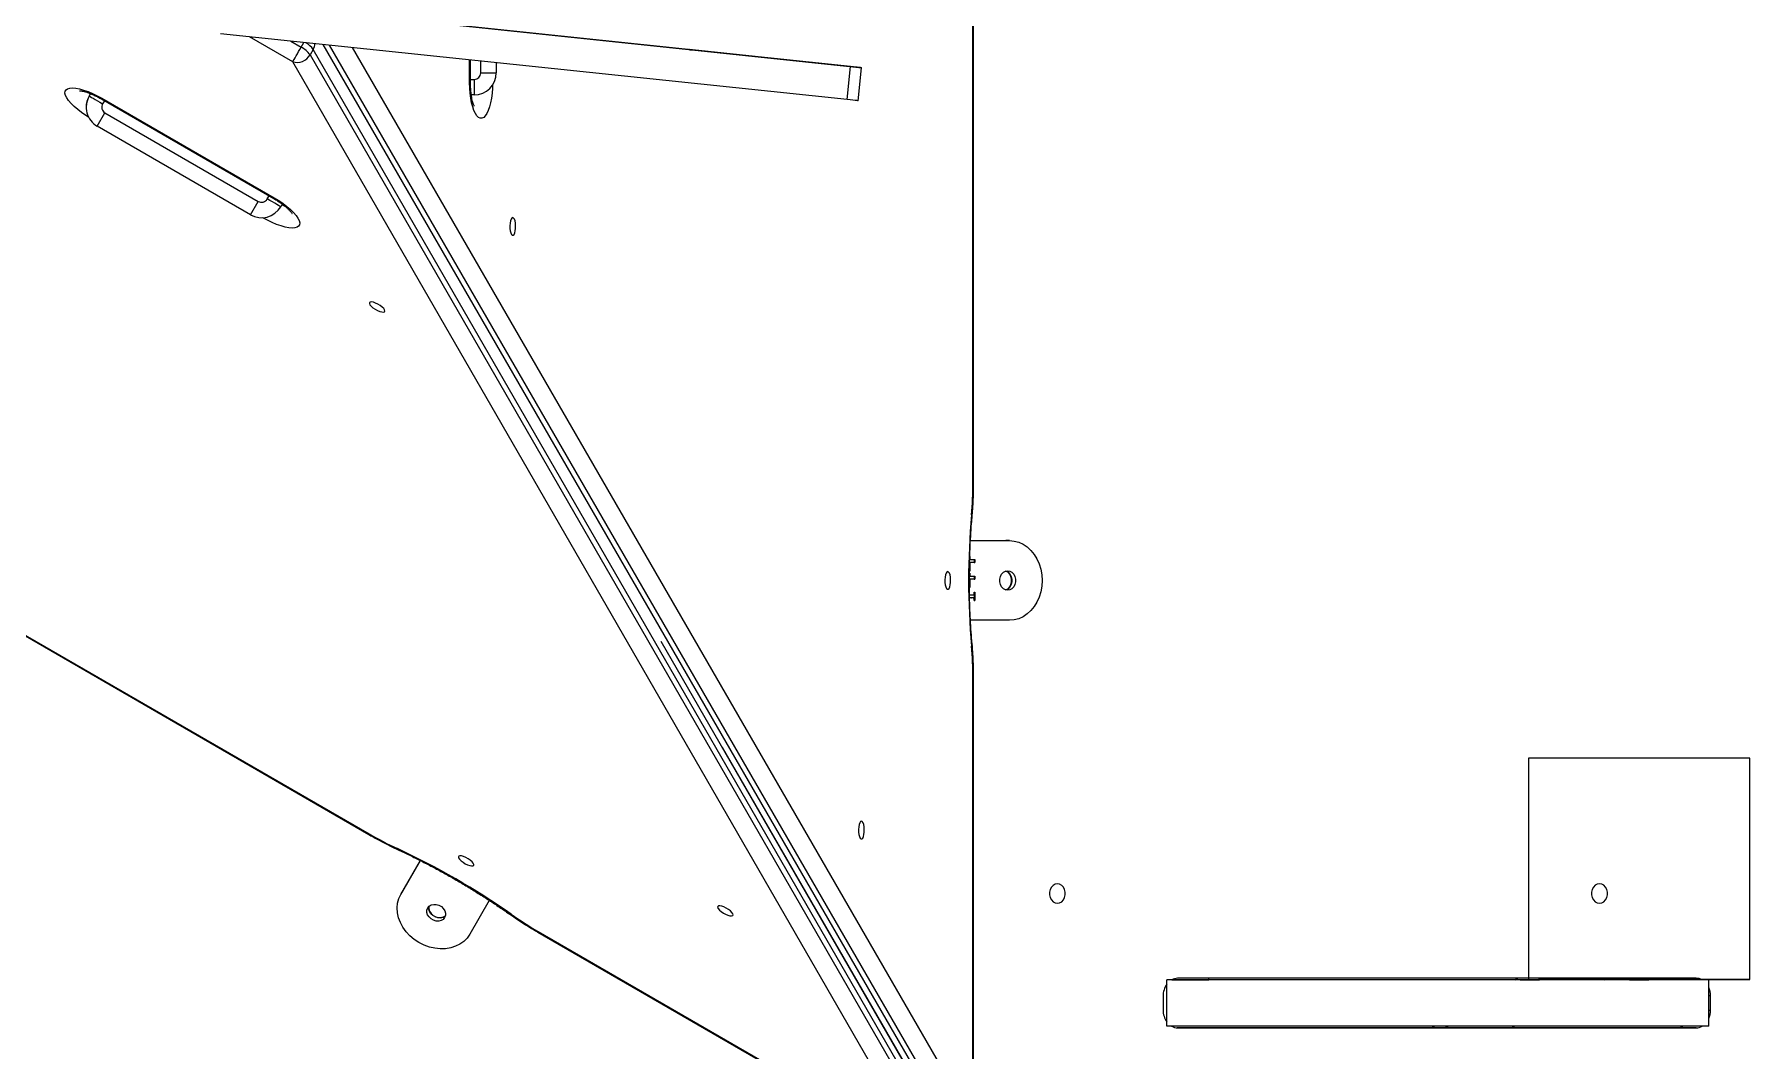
# Model space of a CAD drawing. Header units: millimetres. Extents: x -12977 to 11786, y -11805 to 10558.
# Drawn here: x -5232 to -4456, y 4982 to 5442 of the extents above; entities that cross this region are included whole.
import ezdxf

# ---------------------------------------------------------------- set-up
doc = ezdxf.new("R2010")
doc.units = ezdxf.units.MM
doc.layers.add('DIKOM_ОБЪЕКТ', color=7, linetype='Continuous')

msp = doc.modelspace()

# ---------------------------------------------------------------- linework, layer by layer
at = {"layer": 'DIKOM_ОБЪЕКТ', "color": 7, "linetype": 'Continuous', "lineweight": 15}
for p, q in [((-4807.363, 5239.077), (-4807.363, 5690.872)), ((-4807.038, 5239.077), (-4807.038, 5690.873)), ((-4862.722, 5427.226), (-5145.982, 5456.998)), ((-5111.171, 5453.368), (-4864.132, 5427.403)), ((-4864.29, 5412.308), (-5147.551, 5442.08)), ((-5114.892, 5429.401), (-5134.471, 5440.705)), ((-5115.833, 5438.746), (-5111.08, 5436.001)), ((-5111.08, 5436.001), (-5109.858, 5438.118)), ((-5101.32, 5437.221), (-4816.83, 4944.996)), ((-4830.23, 4936.056), (-5114.892, 5429.401)), ((-5105.628, 5434.984), (-5107.046, 5432.526)), ((-5107.046, 5432.526), (-4822.386, 4939.181)), ((-4820.967, 4941.639), (-5105.628, 5434.984)), ((-4813.993, 4944.996), (-5098.3, 5436.904)), ((-5088.023, 5435.823), (-4807.364, 4950.227)), ((-5034.924, 5419.879), (-5034.924, 5430.242)), ((-5034.545, 5419.879), (-5034.545, 5430.202)), ((-5029.906, 5424.395), (-5029.906, 5429.715)), ((-4934.493, 5434.784), (-4858.786, 5426.813)), ((-4860.515, 5427.021), (-4934.174, 5434.752)), ((-4934.174, 5434.751), (-4934.174, 5434.752)), ((-5022.907, 5428.979), (-5022.906, 5424.396)), ((-4864.29, 5412.308), (-4862.722, 5427.226)), ((-4860.518, 5426.996), (-4860.515, 5427.021)), ((-4859.318, 5411.786), (-4857.749, 5426.704)), ((-4859.161, 5426.853), (-4859.159, 5426.88)), ((-5206.333, 5414.994), (-5206.961, 5413.906)), ((-5206.961, 5413.906), (-5206.333, 5414.994)), ((-5206.961, 5413.906), (-5206.961, 5413.906)), ((-5206.599, 5415.084), (-5206.397, 5414.884)), ((-5034.545, 5421.396), (-5032.907, 5421.396)), ((-5032.906, 5414.396), (-5034.165, 5414.396)), ((-5034.109, 5414.114), (-5034.035, 5414.396)), ((-5208.298, 5408.7), (-5208.299, 5408.7)), ((-5203.301, 5400.246), (-5199.801, 5406.307)), ((-5201.391, 5412.58), (-5201.202, 5412.908)), ((-5201.391, 5412.58), (-5123.45, 5367.581)), ((-5201.202, 5412.908), (-5123.259, 5367.908)), ((-5200.08, 5411.823), (-5200.898, 5410.405)), ((-5199.801, 5406.307), (-5130.519, 5366.307)), ((-5134.019, 5360.246), (-5203.301, 5400.246)), ((-5126.421, 5367.405), (-5125.602, 5368.823)), ((-5134.019, 5360.246), (-5130.519, 5366.307)), ((-5119.667, 5365.103), (-5120.358, 5363.906)), ((-5128.454, 5358.917), (-5128.462, 5358.921)), ((-5471.81, 5306.097), (-5080.543, 5080.199)), ((-5471.647, 5306.378), (-5080.381, 5080.48)), ((-4808.49, 5212.977), (-4790.83, 5212.978)), ((-4808.489, 5212.977), (-4792.553, 5212.979)), ((-4790.83, 5212.978), (-4792.553, 5212.979)), ((-4808.705, 5205.788), (-4808.705, 5204.399)), ((-4808.705, 5204.399), (-4806.544, 5204.399)), ((-4806.832, 5204.399), (-4806.832, 5203.149)), ((-4806.544, 5204.399), (-4806.545, 5203.149)), ((-4806.832, 5203.149), (-4808.992, 5203.149)), ((-4808.992, 5203.149), (-4808.705, 5203.149)), ((-4808.992, 5196.899), (-4808.705, 5196.899)), ((-4808.991, 5199.26), (-4808.705, 5199.26)), ((-4808.965, 5198.288), (-4808.705, 5198.288)), ((-4808.705, 5199.26), (-4808.949, 5199.26)), ((-4808.705, 5203.149), (-4808.705, 5199.26)), ((-4806.545, 5203.149), (-4808.705, 5203.149)), ((-4808.705, 5198.288), (-4808.705, 5196.899)), ((-4808.705, 5196.899), (-4806.544, 5196.899)), ((-4806.832, 5203.149), (-4806.545, 5203.149)), ((-4806.832, 5196.899), (-4806.832, 5195.649)), ((-4806.544, 5196.899), (-4806.545, 5195.649)), ((-4806.832, 5195.649), (-4808.992, 5195.649)), ((-4808.992, 5195.649), (-4808.704, 5195.649)), ((-4808.992, 5191.76), (-4808.704, 5191.76)), ((-4808.704, 5191.76), (-4808.971, 5191.76)), ((-4808.704, 5195.649), (-4808.704, 5191.76)), ((-4806.545, 5195.649), (-4808.704, 5195.649)), ((-4806.832, 5195.649), (-4806.545, 5195.649)), ((-4806.832, 5189.042), (-4806.832, 5186.66)), ((-4806.772, 5189.677), (-4806.545, 5189.677)), ((-4806.545, 5189.677), (-4806.545, 5185.927)), ((-4808.911, 5188.427), (-4808.022, 5188.427)), ((-4808.022, 5187.177), (-4808.888, 5187.177)), ((-4808.31, 5187.177), (-4808.888, 5187.177)), ((-4808.31, 5187.177), (-4808.022, 5187.177)), ((-4806.831, 5185.927), (-4806.545, 5185.927)), ((-4806.545, 5185.927), (-4806.772, 5185.927)), ((-4790.83, 5176.978), (-4808.489, 5176.977)), ((-4820.777, 4946.427), (-4948.306, 5167.447)), ((-4807.364, 4950.227), (-4807.364, 5150.873)), ((-4807.039, 4950.228), (-4807.039, 5150.873)), ((-4920.76, 5119.706), (-4821.071, 4947.226)), ((-4456.156, 5114.676), (-4556.156, 5114.676)), ((-4556.156, 5114.676), (-4556.156, 5014.676)), ((-4456.156, 5014.676), (-4456.156, 5114.676)), ((-5080.543, 5080.199), (-5080.381, 5080.48)), ((-5066.042, 5053.115), (-5057.214, 5068.403)), ((-5065.181, 5054.607), (-5057.215, 5068.404)), ((-5066.042, 5053.115), (-5065.181, 5054.607)), ((-5026.037, 5050.405), (-5034.865, 5035.114)), ((-5003.994, 5036.378), (-5004.156, 5036.097)), ((-5004.156, 5036.097), (-4830.393, 4935.774)), ((-5003.994, 5036.378), (-4830.23, 4936.056)), ((-4719.737, 4993.501), (-4719.737, 5014.501)), ((-4717.498, 5014.508), (-4700.685, 5014.508)), ((-4480.357, 5015.226), (-4714.835, 5015.202)), ((-4700.685, 5014.508), (-4700.685, 5015.203)), ((-4562.405, 5014.555), (-4561.257, 5015.218)), ((-4562.397, 5014.555), (-4561.248, 5015.217)), ((-4562.304, 5014.554), (-4561.156, 5015.218)), ((-4562.295, 5014.555), (-4561.147, 5015.218)), ((-4556.211, 5014.603), (-4556.287, 5014.559)), ((-4556.21, 5015.218), (-4556.211, 5014.578)), ((-4556.211, 5014.578), (-4486.425, 5014.577)), ((-4556.156, 5014.676), (-4456.156, 5014.676)), ((-4556.127, 5014.56), (-4556.126, 5014.574)), ((-4556.126, 5014.559), (-4556.126, 5014.574)), ((-4551.266, 5014.522), (-4551.266, 5015.218)), ((-4521.854, 5014.525), (-4551.266, 5014.522)), ((-4541.488, 5014.603), (-4541.488, 5014.676)), ((-4521.883, 5014.676), (-4521.883, 5014.604)), ((-4521.55, 5014.604), (-4521.253, 5014.676)), ((-4521.398, 5014.577), (-4486.425, 5014.577)), ((-4474.638, 4993.526), (-4474.638, 5014.526)), ((-4456.154, 5014.593), (-4456.154, 5014.6)), ((-4721.372, 5007.201), (-4721.371, 5000.801)), ((-4473.821, 5007.226), (-4474.638, 5007.227)), ((-4473.821, 5007.226), (-4474.638, 5007.226)), ((-4473.82, 5000.826), (-4473.821, 5007.226)), ((-4473.821, 5000.826), (-4473.821, 5007.226)), ((-4474.638, 5000.826), (-4473.821, 5000.826)), ((-4474.637, 5000.826), (-4473.82, 5000.826)), ((-4489.007, 4992.828), (-4715.004, 4992.804)), ((-4714.835, 4992.802), (-4480.357, 4992.826)), ((-4598.944, 4993.458), (-4600.056, 4992.816)), ((-4600.049, 4992.816), (-4598.849, 4993.509)), ((-4598.846, 4993.456), (-4599.955, 4992.816)), ((-4599.948, 4992.816), (-4598.757, 4993.504)), ((-4593.915, 4992.817), (-4592.696, 4993.521)), ((-4563.914, 4992.82), (-4562.655, 4993.547)), ((-4480.357, 4992.826), (-4489.007, 4992.828))]:
    msp.add_line(p, q, dxfattribs=at)
at = {"layer": 'DIKOM_ОБЪЕКТ', "color": 7, "linetype": 'Continuous', "lineweight": 15, "flags": 128}
for points in [[(-5114.892, 5429.401), (-5114.647, 5429.824), (-5114.303, 5430.42), (-5113.872, 5431.165), (-5113.371, 5432.032), (-5112.82, 5432.987), (-5112.24, 5433.992), (-5111.652, 5435.01), (-5111.08, 5436.001)], [(-4934.174, 5434.752), (-4934.718, 5434.809), (-4935.132, 5434.853), (-4935.404, 5434.881), (-4935.525, 5434.894), (-4935.491, 5434.89), (-4935.303, 5434.87), (-4934.967, 5434.834), (-4934.493, 5434.784)], [(-5029.906, 5424.395), (-5028.541, 5424.395), (-5027.228, 5424.396), (-5026.018, 5424.396), (-5024.957, 5424.396), (-5024.086, 5424.396), (-5023.439, 5424.396), (-5023.041, 5424.396), (-5022.906, 5424.396)], [(-4864.132, 5427.403), (-4862.705, 5427.253), (-4861.398, 5427.115), (-4860.322, 5427.002), (-4859.565, 5426.922), (-4859.192, 5426.883), (-4859.234, 5426.887), (-4859.688, 5426.935), (-4860.515, 5427.021)], [(-4858.786, 5426.813), (-4858.102, 5426.741), (-4857.774, 5426.707), (-4857.828, 5426.712), (-4858.258, 5426.757), (-4859.034, 5426.839), (-4860.093, 5426.95), (-4861.355, 5427.082), (-4862.722, 5427.226)], [(-5207.233, 5404.411), (-5208.432, 5405.159), (-5210.365, 5406.474), (-5212.151, 5407.833), (-5213.75, 5409.204), (-5215.128, 5410.558), (-5216.252, 5411.864), (-5217.098, 5413.093), (-5217.646, 5414.217), (-5217.886, 5415.211), (-5217.811, 5416.054), (-5217.423, 5416.726), (-5216.73, 5417.212), (-5215.749, 5417.502), (-5214.5, 5417.588), (-5213.014, 5417.47), (-5211.32, 5417.15), (-5209.459, 5416.634), (-5207.472, 5415.934), (-5205.402, 5415.067), (-5203.296, 5414.051), (-5201.202, 5412.908)], [(-5206.961, 5413.906), (-5206.845, 5413.839), (-5206.5, 5413.639), (-5205.94, 5413.316), (-5205.186, 5412.88), (-5204.266, 5412.35), (-5203.218, 5411.744), (-5202.081, 5411.088), (-5200.898, 5410.405)], [(-5024.546, 5418.911), (-5024.594, 5417.498), (-5024.767, 5415.167), (-5025.05, 5412.941), (-5025.439, 5410.87), (-5025.923, 5409), (-5026.492, 5407.373), (-5027.133, 5406.026), (-5027.833, 5404.988), (-5028.574, 5404.283), (-5029.342, 5403.926), (-5030.119, 5403.926), (-5030.886, 5404.282), (-5031.628, 5404.987), (-5032.327, 5406.023), (-5032.969, 5407.37), (-5033.537, 5408.997), (-5034.022, 5410.866), (-5034.41, 5412.937), (-5034.694, 5415.163), (-5034.866, 5417.494), (-5034.924, 5419.879)], [(-5034.545, 5419.879), (-5034.608, 5419.879), (-5034.924, 5419.879)], [(-5032.907, 5421.396), (-5032.907, 5420.03), (-5032.906, 5418.717), (-5032.907, 5417.507), (-5032.907, 5416.446), (-5032.907, 5415.576), (-5032.907, 5414.929), (-5032.907, 5414.531), (-5032.906, 5414.396)], [(-4859.318, 5411.786), (-4859.396, 5411.794), (-4859.827, 5411.839), (-4860.601, 5411.92), (-4861.66, 5412.032), (-4862.923, 5412.164), (-4864.29, 5412.308)], [(-5123.259, 5367.908), (-5121.224, 5366.666), (-5119.291, 5365.351), (-5117.505, 5363.992), (-5115.906, 5362.621), (-5114.528, 5361.267), (-5113.404, 5359.961), (-5112.559, 5358.732), (-5112.01, 5357.608), (-5111.77, 5356.614), (-5111.845, 5355.771), (-5112.233, 5355.099), (-5112.926, 5354.612), (-5113.907, 5354.323), (-5115.156, 5354.236), (-5116.642, 5354.354), (-5118.336, 5354.675), (-5120.197, 5355.191), (-5122.184, 5355.891), (-5124.255, 5356.758), (-5126.359, 5357.774), (-5128.454, 5358.917)], [(-5120.358, 5363.906), (-5120.475, 5363.973), (-5120.82, 5364.172), (-5121.38, 5364.495), (-5122.134, 5364.931), (-5123.053, 5365.461), (-5124.101, 5366.066), (-5125.238, 5366.722), (-5126.421, 5367.405)], [(-5123.45, 5367.581), (-5123.418, 5367.635), (-5123.259, 5367.908)], [(-5119.899, 5364.701), (-5119.147, 5364.456), (-5118.711, 5364.332)], [(-5015.427, 5358.951), (-5015.81, 5358.773), (-5016.158, 5358.255), (-5016.442, 5357.445), (-5016.635, 5356.412), (-5016.722, 5355.249), (-5016.693, 5354.06), (-5016.551, 5352.951), (-5016.31, 5352.018), (-5015.991, 5351.347), (-5015.621, 5350.996), (-5015.233, 5350.996), (-5014.864, 5351.348), (-5014.544, 5352.019), (-5014.302, 5352.951), (-5014.161, 5354.062), (-5014.132, 5355.251), (-5014.218, 5356.413), (-5014.412, 5357.446), (-5014.695, 5358.256), (-5015.044, 5358.773), (-5015.427, 5358.951)], [(-5080.237, 5320.563), (-5080.274, 5320.143), (-5080, 5319.583), (-5079.44, 5318.932), (-5078.642, 5318.248), (-5077.679, 5317.592), (-5076.634, 5317.022), (-5075.603, 5316.59), (-5074.675, 5316.333), (-5073.933, 5316.274), (-5073.444, 5316.418), (-5073.25, 5316.753), (-5073.369, 5317.249), (-5073.792, 5317.862), (-5074.478, 5318.537), (-5075.369, 5319.214), (-5076.384, 5319.834), (-5077.433, 5320.34), (-5078.424, 5320.689), (-5079.269, 5320.849), (-5079.891, 5320.806), (-5080.237, 5320.563)], [(-4807.038, 5239.077), (-4807.092, 5239.077), (-4807.363, 5239.077)], [(-4807.7, 5224.112), (-4807.744, 5224.338), (-4808.001, 5224.65)], [(-4790.83, 5212.978), (-4788.733, 5212.795), (-4786.679, 5212.25), (-4784.71, 5211.353), (-4782.864, 5210.122), (-4781.182, 5208.583), (-4779.695, 5206.767), (-4778.435, 5204.711), (-4777.427, 5202.457), (-4776.693, 5200.051), (-4776.246, 5197.542), (-4776.096, 5194.98), (-4776.246, 5192.418), (-4776.693, 5189.909), (-4777.428, 5187.503), (-4778.435, 5185.248), (-4779.695, 5183.192), (-4781.181, 5181.376), (-4782.864, 5179.837), (-4784.709, 5178.606), (-4786.679, 5177.708), (-4788.733, 5177.162), (-4790.83, 5176.978)], [(-4818.725, 5198.97), (-4819.109, 5198.792), (-4819.457, 5198.274), (-4819.74, 5197.463), (-4819.934, 5196.431), (-4820.02, 5195.268), (-4819.992, 5194.079), (-4819.85, 5192.969), (-4819.609, 5192.037), (-4819.289, 5191.366), (-4818.919, 5191.014), (-4818.532, 5191.015), (-4818.162, 5191.366), (-4817.842, 5192.038), (-4817.601, 5192.97), (-4817.459, 5194.08), (-4817.43, 5195.269), (-4817.517, 5196.432), (-4817.71, 5197.464), (-4817.994, 5198.275), (-4818.343, 5198.792), (-4818.725, 5198.97)], [(-4791.649, 5190.579), (-4792.664, 5190.757), (-4793.596, 5191.277), (-4794.371, 5192.097), (-4794.925, 5193.15), (-4795.214, 5194.352), (-4795.214, 5195.604), (-4794.925, 5196.806), (-4794.371, 5197.86), (-4793.596, 5198.68), (-4792.663, 5199.2), (-4791.649, 5199.378), (-4790.634, 5199.2), (-4789.702, 5198.68), (-4788.927, 5197.86), (-4788.373, 5196.807), (-4788.084, 5195.605), (-4788.084, 5194.353), (-4788.372, 5193.151), (-4788.927, 5192.097), (-4789.702, 5191.277), (-4790.634, 5190.757), (-4791.649, 5190.579)], [(-4792.544, 5190.716), (-4792.424, 5190.757), (-4791.492, 5191.277), (-4790.719, 5192.098), (-4790.166, 5193.151), (-4789.878, 5194.353), (-4789.878, 5195.605), (-4790.166, 5196.807), (-4790.719, 5197.86), (-4791.493, 5198.681), (-4792.424, 5199.201), (-4792.543, 5199.241)], [(-4792.509, 5199.251), (-4792.358, 5199.201), (-4791.425, 5198.68), (-4790.65, 5197.861), (-4790.096, 5196.807), (-4789.807, 5195.605), (-4789.807, 5194.353), (-4790.096, 5193.151), (-4790.65, 5192.098), (-4791.425, 5191.278), (-4792.358, 5190.757), (-4792.511, 5190.706)], [(-4807.7, 5165.837), (-4807.743, 5165.611), (-4808.001, 5165.298)], [(-4807.039, 5150.873), (-4807.093, 5150.873), (-4807.364, 5150.873)], [(-4857.766, 5086.167), (-4858.149, 5085.989), (-4858.498, 5085.472), (-4858.782, 5084.661), (-4858.975, 5083.628), (-4859.061, 5082.465), (-4859.032, 5081.276), (-4858.891, 5080.167), (-4858.649, 5079.234), (-4858.33, 5078.563), (-4857.96, 5078.212), (-4857.573, 5078.212), (-4857.203, 5078.564), (-4856.883, 5079.235), (-4856.642, 5080.167), (-4856.501, 5081.278), (-4856.472, 5082.467), (-4856.558, 5083.629), (-4856.751, 5084.662), (-4857.034, 5085.472), (-4857.383, 5085.989), (-4857.766, 5086.167)], [(-5067.253, 5073.289), (-5067.426, 5073.44), (-5067.569, 5073.819)], [(-5033.042, 5066.264), (-5033.005, 5066.684), (-5033.278, 5067.244), (-5033.839, 5067.896), (-5034.637, 5068.58), (-5035.6, 5069.235), (-5036.644, 5069.805), (-5037.676, 5070.237), (-5038.604, 5070.495), (-5039.346, 5070.554), (-5039.835, 5070.409), (-5040.029, 5070.074), (-5039.909, 5069.578), (-5039.487, 5068.966), (-5038.801, 5068.291), (-5037.91, 5067.613), (-5036.895, 5066.994), (-5035.845, 5066.487), (-5034.854, 5066.138), (-5034.01, 5065.978), (-5033.387, 5066.021), (-5033.042, 5066.264)], [(-4769.166, 5049.096), (-4768.154, 5049.275), (-4767.222, 5049.795), (-4766.449, 5050.615), (-4765.896, 5051.669), (-4765.608, 5052.87), (-4765.608, 5054.123), (-4765.896, 5055.325), (-4766.449, 5056.378), (-4767.223, 5057.198), (-4768.153, 5057.718), (-4769.166, 5057.896), (-4770.179, 5057.718), (-4771.109, 5057.198), (-4771.883, 5056.377), (-4772.436, 5055.324), (-4772.724, 5054.122), (-4772.724, 5052.87), (-4772.436, 5051.668), (-4771.883, 5050.615), (-4771.11, 5049.795), (-4770.179, 5049.274), (-4769.166, 5049.096)], [(-4524.066, 5049.121), (-4523.053, 5049.299), (-4522.123, 5049.82), (-4521.35, 5050.64), (-4520.797, 5051.694), (-4520.508, 5052.895), (-4520.508, 5054.148), (-4520.796, 5055.349), (-4521.35, 5056.403), (-4522.123, 5057.223), (-4523.053, 5057.743), (-4524.066, 5057.921), (-4525.079, 5057.743), (-4526.01, 5057.223), (-4526.783, 5056.402), (-4527.336, 5055.349), (-4527.625, 5054.147), (-4527.625, 5052.895), (-4527.336, 5051.693), (-4526.783, 5050.64), (-4526.009, 5049.819), (-4525.079, 5049.299), (-4524.066, 5049.121)], [(-4524.066, 5049.121), (-4523.053, 5049.299), (-4522.122, 5049.82), (-4521.349, 5050.64), (-4520.796, 5051.694), (-4520.508, 5052.895), (-4520.508, 5054.148), (-4520.796, 5055.349), (-4521.349, 5056.403), (-4522.122, 5057.223), (-4523.053, 5057.743), (-4524.066, 5057.921), (-4525.079, 5057.743), (-4526.009, 5057.222), (-4526.783, 5056.402), (-4527.336, 5055.349), (-4527.624, 5054.147), (-4527.624, 5052.895), (-4527.336, 5051.693), (-4526.783, 5050.639), (-4526.009, 5049.819), (-4525.079, 5049.299), (-4524.066, 5049.121)], [(-5034.865, 5035.114), (-5036.073, 5033.391), (-5037.572, 5031.884), (-5039.334, 5030.627), (-5041.323, 5029.645), (-5043.498, 5028.958), (-5045.813, 5028.578), (-5048.224, 5028.515), (-5050.68, 5028.77), (-5053.131, 5029.337), (-5055.528, 5030.205), (-5057.822, 5031.356), (-5059.965, 5032.767), (-5061.915, 5034.408), (-5063.631, 5036.247), (-5065.08, 5038.247), (-5066.231, 5040.366), (-5067.06, 5042.561), (-5067.551, 5044.788), (-5067.694, 5047.001), (-5067.487, 5049.156), (-5066.932, 5051.207), (-5066.042, 5053.115)], [(-5046.234, 5042.623), (-5046.896, 5041.834), (-5047.813, 5041.287), (-5048.911, 5041.026), (-5050.1, 5041.072), (-5051.285, 5041.423), (-5052.37, 5042.05), (-5053.266, 5042.901), (-5053.901, 5043.907), (-5054.224, 5044.988), (-5054.209, 5046.056), (-5053.856, 5047.024), (-5053.194, 5047.813), (-5052.277, 5048.36), (-5051.179, 5048.621), (-5049.989, 5048.574), (-5048.804, 5048.224), (-5047.72, 5047.597), (-5046.824, 5046.747), (-5046.188, 5045.74), (-5045.865, 5044.659), (-5045.881, 5043.591), (-5046.234, 5042.623)], [(-5045.914, 5043.434), (-5046.034, 5043.326), (-5046.951, 5042.779), (-5048.049, 5042.518), (-5049.239, 5042.565), (-5050.424, 5042.916), (-5051.508, 5043.542), (-5052.404, 5044.393), (-5053.04, 5045.4), (-5053.362, 5046.481), (-5053.347, 5047.548), (-5053.314, 5047.706)], [(-5053.275, 5047.786), (-5053.314, 5047.606), (-5053.328, 5046.539), (-5053.005, 5045.46), (-5052.369, 5044.454), (-5051.473, 5043.604), (-5050.388, 5042.978), (-5049.204, 5042.626), (-5048.014, 5042.579), (-5046.918, 5042.838), (-5046.001, 5043.384), (-5045.863, 5043.508)], [(-5016.785, 5044.152), (-5016.568, 5044.076), (-5016.169, 5044.143)], [(-4922.774, 5047.665), (-4922.811, 5047.245), (-4922.538, 5046.685), (-4921.977, 5046.034), (-4921.18, 5045.35), (-4920.216, 5044.694), (-4919.172, 5044.124), (-4918.139, 5043.692), (-4917.212, 5043.435), (-4916.47, 5043.375), (-4915.981, 5043.52), (-4915.788, 5043.855), (-4915.907, 5044.351), (-4916.328, 5044.963), (-4917.015, 5045.639), (-4917.906, 5046.316), (-4918.921, 5046.935), (-4919.97, 5047.442), (-4920.962, 5047.791), (-4921.806, 5047.951), (-4922.428, 5047.908), (-4922.774, 5047.665)], [(-4474.638, 5014.526), (-4482.623, 5014.524), (-4490.904, 5014.523), (-4499.476, 5014.522), (-4508.33, 5014.52), (-4517.46, 5014.519), (-4526.86, 5014.518), (-4536.519, 5014.516), (-4546.433, 5014.515), (-4556.592, 5014.514), (-4566.989, 5014.513), (-4577.614, 5014.511), (-4588.46, 5014.511), (-4599.518, 5014.509), (-4610.779, 5014.508), (-4622.234, 5014.507), (-4633.874, 5014.506), (-4645.69, 5014.506), (-4657.672, 5014.505), (-4669.811, 5014.504), (-4682.097, 5014.503), (-4694.52, 5014.503), (-4707.07, 5014.502), (-4719.737, 5014.501)], [(-4674.098, 5014.535), (-4679.089, 5014.534), (-4683.867, 5014.534), (-4688.414, 5014.533), (-4692.709, 5014.533), (-4696.733, 5014.532), (-4700.469, 5014.532), (-4700.684, 5014.531)], [(-4556.126, 5014.559), (-4557.218, 5014.558), (-4558.684, 5014.557), (-4560.523, 5014.555), (-4562.732, 5014.554), (-4565.306, 5014.553), (-4568.241, 5014.552), (-4571.532, 5014.55), (-4575.174, 5014.549), (-4579.159, 5014.548), (-4583.48, 5014.547), (-4588.131, 5014.546), (-4593.103, 5014.545), (-4598.387, 5014.544), (-4603.974, 5014.543), (-4609.854, 5014.542), (-4616.016, 5014.541), (-4622.451, 5014.54), (-4629.145, 5014.539), (-4636.089, 5014.538), (-4643.269, 5014.537), (-4650.674, 5014.537), (-4658.289, 5014.536), (-4666.102, 5014.535), (-4674.098, 5014.535)], [(-4559.989, 5014.528), (-4559.811, 5014.528), (-4559.29, 5014.527), (-4558.47, 5014.527), (-4557.417, 5014.527), (-4556.215, 5014.527), (-4554.963, 5014.527), (-4553.761, 5014.527), (-4552.707, 5014.527), (-4551.888, 5014.528), (-4551.367, 5014.527), (-4551.189, 5014.527), (-4551.367, 5014.528), (-4551.888, 5014.528), (-4552.708, 5014.528), (-4553.762, 5014.528), (-4554.963, 5014.528), (-4556.215, 5014.528), (-4557.417, 5014.528), (-4558.471, 5014.528), (-4559.291, 5014.528), (-4559.811, 5014.528), (-4559.989, 5014.528)], [(-4550.238, 5014.577), (-4551.688, 5014.577), (-4553.27, 5014.576), (-4554.513, 5014.576), (-4555.407, 5014.575), (-4555.946, 5014.575), (-4556.126, 5014.574)], [(-4456.154, 5014.6), (-4456.334, 5014.6), (-4456.874, 5014.601), (-4457.768, 5014.601), (-4459.011, 5014.601), (-4460.593, 5014.602), (-4462.504, 5014.602), (-4464.729, 5014.602), (-4467.253, 5014.602), (-4470.057, 5014.603), (-4473.121, 5014.603), (-4476.423, 5014.603), (-4479.939, 5014.603), (-4483.644, 5014.603), (-4487.512, 5014.603), (-4491.513, 5014.604), (-4495.62, 5014.604), (-4499.804, 5014.604), (-4504.032, 5014.604), (-4508.276, 5014.604), (-4512.505, 5014.604), (-4516.688, 5014.604), (-4520.796, 5014.604), (-4524.797, 5014.603), (-4528.665, 5014.603), (-4532.37, 5014.603), (-4535.886, 5014.603), (-4539.188, 5014.603), (-4542.252, 5014.603), (-4545.056, 5014.602), (-4547.58, 5014.602), (-4549.805, 5014.602), (-4550.466, 5014.602)], [(-4510.526, 5014.574), (-4510.348, 5014.574), (-4509.828, 5014.574), (-4509.008, 5014.574), (-4507.954, 5014.573), (-4506.753, 5014.573), (-4505.5, 5014.574), (-4504.298, 5014.573), (-4503.245, 5014.574), (-4502.425, 5014.574), (-4501.905, 5014.574), (-4501.726, 5014.574), (-4501.905, 5014.574), (-4502.424, 5014.574), (-4503.245, 5014.574), (-4504.298, 5014.575), (-4505.5, 5014.575), (-4506.752, 5014.574), (-4507.954, 5014.575), (-4509.007, 5014.574), (-4509.828, 5014.574), (-4510.348, 5014.574), (-4510.526, 5014.574)], [(-4510.526, 5014.574), (-4510.348, 5014.574), (-4509.827, 5014.574), (-4509.007, 5014.573), (-4507.954, 5014.573), (-4506.752, 5014.573), (-4505.5, 5014.573), (-4504.298, 5014.573), (-4503.245, 5014.573), (-4502.424, 5014.574), (-4501.904, 5014.574), (-4501.726, 5014.574), (-4501.904, 5014.574), (-4502.424, 5014.574), (-4503.245, 5014.574), (-4504.298, 5014.574), (-4505.5, 5014.574), (-4506.752, 5014.574), (-4507.954, 5014.574), (-4509.007, 5014.574), (-4509.827, 5014.574), (-4510.348, 5014.574), (-4510.526, 5014.574)], [(-4510.526, 5014.559), (-4510.347, 5014.559), (-4509.828, 5014.559), (-4509.007, 5014.559), (-4507.954, 5014.559), (-4506.752, 5014.559), (-4505.5, 5014.559), (-4504.299, 5014.559), (-4503.245, 5014.559), (-4502.424, 5014.559), (-4501.904, 5014.56), (-4501.726, 5014.56), (-4501.904, 5014.56), (-4502.425, 5014.56), (-4503.244, 5014.56), (-4504.298, 5014.56), (-4505.499, 5014.56), (-4506.752, 5014.56), (-4507.954, 5014.56), (-4509.008, 5014.56), (-4509.827, 5014.56), (-4510.348, 5014.56), (-4510.526, 5014.559)], [(-4510.526, 5014.559), (-4510.347, 5014.559), (-4509.827, 5014.559), (-4509.007, 5014.559), (-4507.953, 5014.559), (-4506.752, 5014.559), (-4505.499, 5014.559), (-4504.298, 5014.559), (-4503.244, 5014.559), (-4502.424, 5014.559), (-4501.904, 5014.559), (-4501.726, 5014.559), (-4501.904, 5014.56), (-4502.424, 5014.56), (-4503.244, 5014.56), (-4504.298, 5014.56), (-4505.499, 5014.56), (-4506.752, 5014.56), (-4507.954, 5014.56), (-4509.007, 5014.56), (-4509.827, 5014.56), (-4510.347, 5014.56), (-4510.526, 5014.559)], [(-4510.525, 5014.545), (-4510.348, 5014.545), (-4509.827, 5014.545), (-4509.007, 5014.545), (-4507.953, 5014.544), (-4506.752, 5014.544), (-4505.5, 5014.545), (-4504.298, 5014.545), (-4503.244, 5014.545), (-4502.424, 5014.545), (-4501.904, 5014.545), (-4501.725, 5014.545), (-4501.904, 5014.545), (-4502.424, 5014.546), (-4503.245, 5014.546), (-4504.298, 5014.546), (-4505.5, 5014.546), (-4506.752, 5014.546), (-4507.954, 5014.546), (-4509.007, 5014.546), (-4509.827, 5014.545), (-4510.348, 5014.546), (-4510.525, 5014.545)], [(-4510.525, 5014.545), (-4510.347, 5014.545), (-4509.827, 5014.545), (-4509.007, 5014.545), (-4507.953, 5014.544), (-4506.752, 5014.544), (-4505.499, 5014.544), (-4504.298, 5014.544), (-4503.244, 5014.545), (-4502.424, 5014.545), (-4501.904, 5014.545), (-4501.725, 5014.545), (-4501.904, 5014.545), (-4502.424, 5014.545), (-4503.244, 5014.546), (-4504.298, 5014.546), (-4505.499, 5014.546), (-4506.752, 5014.546), (-4507.953, 5014.546), (-4509.007, 5014.546), (-4509.827, 5014.545), (-4510.347, 5014.545), (-4510.525, 5014.545)], [(-4486.41, 5014.603), (-4486.534, 5014.668), (-4486.549, 5014.676)], [(-4474.638, 4993.526), (-4482.623, 4993.525), (-4490.904, 4993.523), (-4499.476, 4993.522), (-4508.33, 4993.52), (-4517.46, 4993.519), (-4526.86, 4993.518), (-4536.519, 4993.516), (-4546.433, 4993.515), (-4556.592, 4993.514), (-4566.989, 4993.513), (-4577.614, 4993.511), (-4588.46, 4993.511), (-4599.518, 4993.509), (-4610.779, 4993.508), (-4622.234, 4993.507), (-4633.874, 4993.506), (-4645.69, 4993.505), (-4657.672, 4993.505), (-4669.811, 4993.504), (-4682.097, 4993.503), (-4694.52, 4993.503), (-4707.07, 4993.502), (-4719.737, 4993.501)], [(-4592.803, 4993.477), (-4593.382, 4993.143), (-4593.946, 4992.817)]]:
    msp.add_lwpolyline(points, dxfattribs=at)
at = {"layer": 'DIKOM_ОБЪЕКТ', "color": 7, "linetype": 'Continuous', "lineweight": 15}
for centre, radius, start, end in [((-5114.488, 5428.646), 10.893, 35.576499, 59.398837), ((-5110.173, 5437.698), 5.294, 329.152394, 358.884267), ((-5112.943, 5435.92), 6.804, 253.361443, 330.074489), ((-5116.393, 5425.758), 11.54, 35.908716, 62.585464), ((-5032.907, 5424.396), 3.001, 270.000671, 359.984887), ((-5032.907, 5424.397), 10.001, 270.003455, 359.99698), ((-5198.301, 5408.906), 10, 149.99826, 240.003042), ((-5198.312, 5408.909), 9.989, 149.983368, 181.20108), ((-5198.302, 5408.905), 2.999, 149.98105, 240.005644), ((-5129.019, 5368.904), 2.999, 239.983651, 330.011369), ((-5129.019, 5368.908), 10.001, 240.005599, 329.993099), ((-4969.004, 5238.988), 161.641, 354.911004, 0.031329), ((-4473.823, 5194.972), 335.493, 174.924859, 185.074262), ((-4968.77, 5150.97), 161.407, 359.965417, 5.093009), ((-4999.506, 5220.373), 161.589, 239.966959, 245.088874), ((-5209, 4769.501), 335.577, 54.926557, 65.073443), ((-4923.282, 5176.36), 161.584, 234.911054, 240.033112), ((-4712.319, 5007.303), 9.054, 145.025506, 180.644183), ((-4714.79, 5009.573), 5.629, 90.45717, 118.338485), ((-4551.362, 5016.974), 2.454, 272.250518, 314.316798), ((-4521.95, 5016.977), 2.454, 272.250518, 314.316798), ((-4489.047, 5009.626), 5.603, 62.097823, 87.864233), ((-4489.045, 5009.632), 5.597, 62.084929, 87.879605), ((-4480.392, 5009.634), 5.592, 61.024789, 89.642232), ((-4480.392, 5009.63), 5.595, 61.035515, 89.633064), ((-4483.228, 5007.265), 9.407, 359.76367, 24.051586), ((-4483.222, 5007.266), 9.401, 359.759843, 24.064269), ((-4712.324, 5000.697), 9.048, 179.341287, 214.980633), ((-4483.215, 5000.787), 9.394, 335.917971, 0.240785), ((-4714.799, 4998.4), 5.599, 241.042591, 269.624133), ((-4489.045, 4998.429), 5.601, 270.388059, 298.879613), ((-4480.387, 4998.393), 5.568, 270.314081, 299.047787)]:
    msp.add_arc(centre, radius, start, end, dxfattribs=at)
for points, knots in [([(-5211.358, 5416.322), (-5211.333, 5416.324), (-5211.281, 5416.327), (-5210.849, 5416.302), (-5210.162, 5416.197), (-5209.202, 5415.98), (-5208.002, 5415.625), (-5206.598, 5415.12), (-5205.04, 5414.468), (-5203.413, 5413.69), (-5202.185, 5413.035), (-5201.522, 5412.655), (-5201.391, 5412.58)], [0, 0, 0, 0, 0.08250594, 0.17183376, 0.26824191, 0.37239439, 0.48379085, 0.60123316, 0.72326277, 0.84856609, 0.97003347, 1, 1, 1, 1]), ([(-5032.802, 5409.381), (-5032.816, 5409.402), (-5032.845, 5409.445), (-5033.041, 5409.833), (-5033.293, 5410.481), (-5033.585, 5411.421), (-5033.877, 5412.639), (-5034.142, 5414.107), (-5034.355, 5415.783), (-5034.496, 5417.58), (-5034.542, 5418.97), (-5034.545, 5419.731), (-5034.545, 5419.879)], [0, 0, 0, 0, 0.0826596, 0.1720257, 0.2684663, 0.3726505, 0.4841077, 0.6015838, 0.7236612, 0.8489727, 0.9704655, 1, 1, 1, 1]), ([(-5123.45, 5367.581), (-5123.158, 5367.41), (-5122.31, 5366.912), (-5120.955, 5366.038), (-5119.463, 5364.976), (-5118.142, 5363.929), (-5117.034, 5362.944), (-5116.209, 5362.107), (-5115.651, 5361.451), (-5115.341, 5361.027), (-5115.223, 5360.81), (-5115.236, 5360.84), (-5115.239, 5360.848)], [0, 0, 0, 0, 0.0669679, 0.1950518, 0.3223534, 0.4476582, 0.5699364, 0.6877831, 0.788137, 0.8815618, 0.9689291, 1, 1, 1, 1]), ([(-4807.7, 5224.113), (-4807.637, 5224.84), (-4807.457, 5226.95), (-4807.238, 5230.496), (-4807.07, 5234.766), (-4807.049, 5237.634), (-4807.038, 5239.077)], [0, 0, 0, 0, 0.14885175, 0.43159842, 0.71407955, 1, 1, 1, 1]), ([(-4807.7, 5165.837), (-4807.786, 5166.821), (-4808.034, 5169.675), (-4808.372, 5174.462), (-4808.678, 5180.205), (-4808.883, 5185.994), (-4808.988, 5191.811), (-4808.993, 5197.638), (-4808.896, 5203.458), (-4808.699, 5209.252), (-4808.4, 5215.002), (-4808.061, 5219.956), (-4807.799, 5222.971), (-4807.7, 5224.113)], [0, 0, 0, 0, 0.0518514, 0.1504343, 0.2490599, 0.3477207, 0.4464129, 0.5451219, 0.6438314, 0.7425273, 0.8412031, 0.939849, 1, 1, 1, 1]), ([(-4808.022, 5188.427), (-4807.815, 5188.432), (-4807.526, 5188.438), (-4807.153, 5188.467), (-4806.875, 5188.675), (-4806.786, 5189.152), (-4806.776, 5189.501), (-4806.772, 5189.677)], [0, 0, 0, 0, 0.3150753, 0.4387787, 0.5610776, 0.7790063, 1, 1, 1, 1]), ([(-4806.772, 5185.927), (-4806.771, 5186.184), (-4806.769, 5186.541), (-4806.929, 5186.966), (-4807.219, 5187.188), (-4807.605, 5187.165), (-4807.895, 5187.173), (-4808.022, 5187.177)], [0, 0, 0, 0, 0.3142615, 0.4367942, 0.5588684, 0.8057558, 1, 1, 1, 1]), ([(-4807.039, 5150.873), (-4807.042, 5151.623), (-4807.05, 5153.797), (-4807.147, 5157.386), (-4807.354, 5161.641), (-4807.584, 5164.431), (-4807.7, 5165.837)], [0, 0, 0, 0, 0.1486939, 0.4308839, 0.7132171, 1, 1, 1, 1]), ([(-5080.543, 5080.199), (-5079.892, 5079.826), (-5078.005, 5078.747), (-5074.848, 5077.035), (-5071.06, 5075.088), (-5068.529, 5073.892), (-5067.254, 5073.29)], [0, 0, 0, 0, 0.1486978, 0.4309047, 0.713257, 1, 1, 1, 1]), ([(-5067.254, 5073.29), (-5066.359, 5072.872), (-5063.762, 5071.659), (-5059.448, 5069.557), (-5054.321, 5066.952), (-5049.205, 5064.235), (-5044.114, 5061.417), (-5039.066, 5058.507), (-5034.074, 5055.514), (-5029.155, 5052.446), (-5024.324, 5049.313), (-5020.205, 5046.541), (-5017.724, 5044.808), (-5016.785, 5044.151)], [0, 0, 0, 0, 0.0518657, 0.1504472, 0.2490597, 0.3477286, 0.4464198, 0.5451317, 0.6438311, 0.7425335, 0.8412042, 0.9398384, 1, 1, 1, 1]), ([(-5016.785, 5044.151), (-5016.186, 5043.733), (-5014.449, 5042.522), (-5011.488, 5040.56), (-5007.874, 5038.279), (-5005.4, 5036.827), (-5004.156, 5036.097)], [0, 0, 0, 0, 0.1488459, 0.4315647, 0.7140143, 1, 1, 1, 1])]:
    msp.add_open_spline(points, degree=3, knots=knots, dxfattribs=at)

doc.saveas('drawing.dxf')
